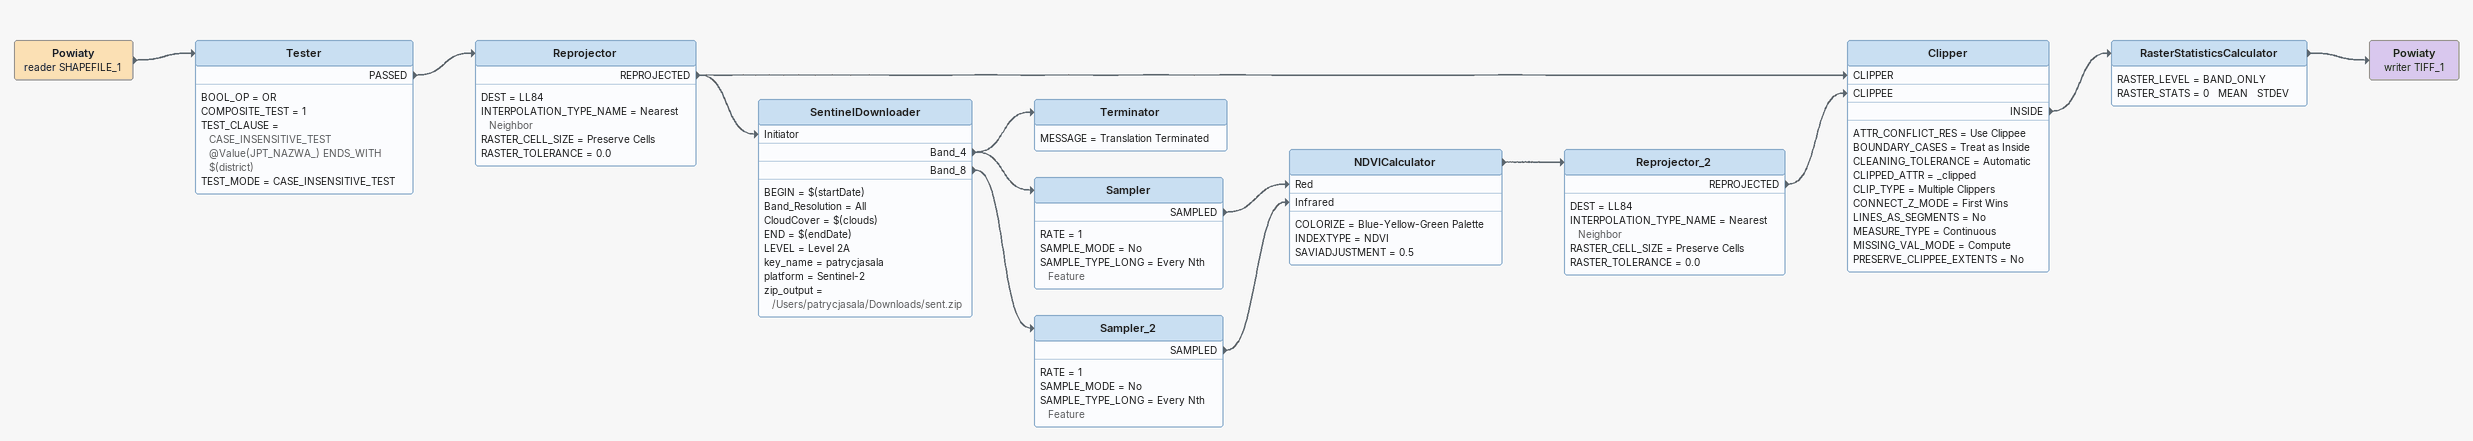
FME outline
Powiaty (reader SHAPEFILE_1)
    -> Tester
Tester
    BOOL_OP = OR
    COMPOSITE_TEST = 1
    TEST_CLAUSE = CASE_INSENSITIVE_TEST @Value(JPT_NAZWA_) ENDS_WITH $(district)
    TEST_MODE = CASE_INSENSITIVE_TEST
    PASSED -> Reprojector
Reprojector
    DEST = LL84
    INTERPOLATION_TYPE_NAME = Nearest Neighbor
    RASTER_CELL_SIZE = Preserve Cells
    RASTER_TOLERANCE = 0.0
    REPROJECTED -> SentinelDownloader [Initiator]
    REPROJECTED -> Clipper [CLIPPER]
SentinelDownloader
    BEGIN = $(startDate)
    Band_Resolution = All
    CloudCover = $(clouds)
    END = $(endDate)
    LEVEL = Level 2A
    key_name = patrycjasala
    platform = Sentinel-2
    zip_output = /Users/patrycjasala/Downloads/sent.zip
    Band_4 -> Terminator
    Band_4 -> Sampler
    Band_8 -> Sampler_2
Terminator
    MESSAGE = Translation Terminated
Sampler
    RATE = 1
    SAMPLE_MODE = No
    SAMPLE_TYPE_LONG = Every Nth Feature
    SAMPLED -> NDVICalculator [Red]
Sampler_2
    RATE = 1
    SAMPLE_MODE = No
    SAMPLE_TYPE_LONG = Every Nth Feature
    SAMPLED -> NDVICalculator [Infrared]
NDVICalculator
    COLORIZE = Blue-Yellow-Green Palette
    INDEXTYPE = NDVI
    SAVIADJUSTMENT = 0.5
    -> Reprojector_2
Reprojector_2
    DEST = LL84
    INTERPOLATION_TYPE_NAME = Nearest Neighbor
    RASTER_CELL_SIZE = Preserve Cells
    RASTER_TOLERANCE = 0.0
    REPROJECTED -> Clipper [CLIPPEE]
Clipper
    ATTR_CONFLICT_RES = Use Clippee
    BOUNDARY_CASES = Treat as Inside
    CLEANING_TOLERANCE = Automatic
    CLIPPED_ATTR = _clipped
    CLIP_TYPE = Multiple Clippers
    CONNECT_Z_MODE = First Wins
    LINES_AS_SEGMENTS = No
    MEASURE_TYPE = Continuous
    MISSING_VAL_MODE = Compute
    PRESERVE_CLIPPEE_EXTENTS = No
    INSIDE -> RasterStatisticsCalculator
RasterStatisticsCalculator
    RASTER_LEVEL = BAND_ONLY
    RASTER_STATS = 0   MEAN   STDEV
    -> Powiaty (writer TIFF_1)
Powiaty (writer TIFF_1)
